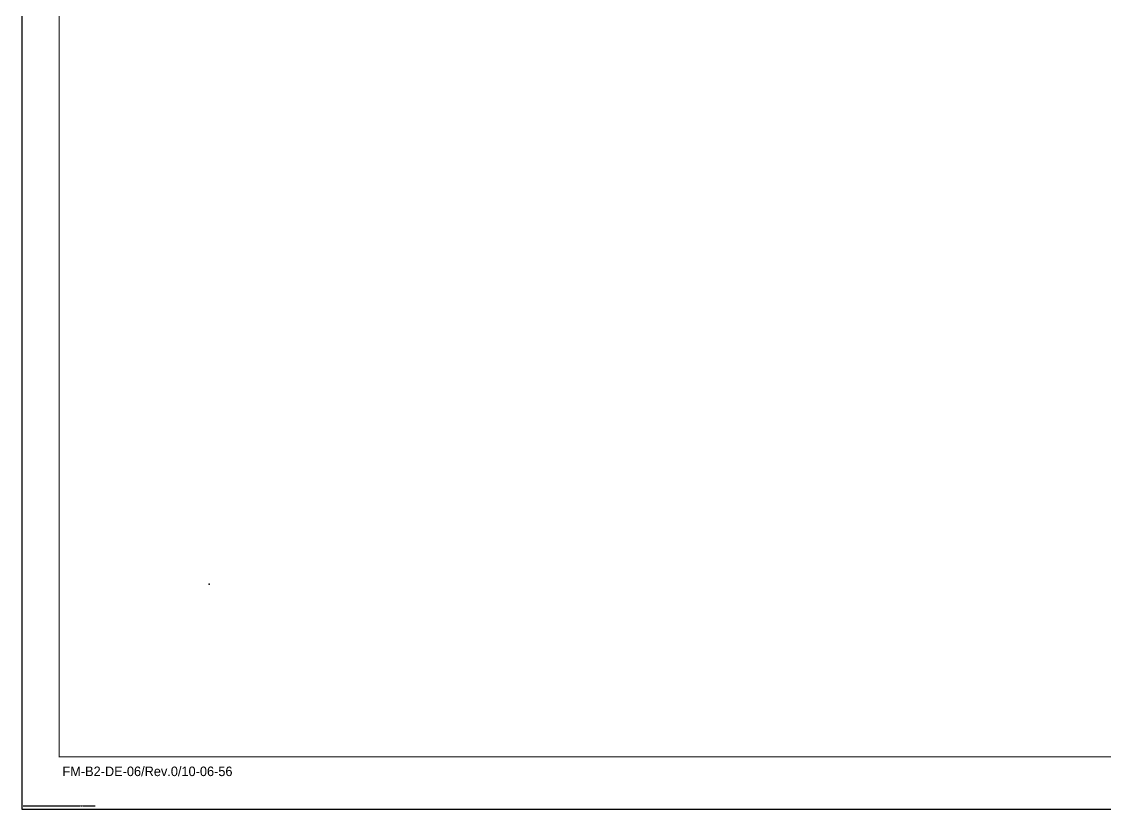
# Model space of a CAD drawing. Header units: millimetres. Extents: x -244126 to 368105, y -173968 to 259060.
# Drawn here: x 67507 to 71120, y 60626 to 63251 of the extents above; entities that cross this region are included whole.
import ezdxf
from ezdxf.enums import TextEntityAlignment as Align

# ---------------------------------------------------------------- set-up
doc = ezdxf.new("R2010")
doc.units = ezdxf.units.MM
doc.header["$MEASUREMENT"] = 0
for name, pattern in [('005_GG_TA_LINE', [13.75, 5, -1.25, 1.25, -1.25, 5]), ('TA_G_001.00_GG_TA_L_INE', [2.95, 1.1, -0.25, 0.25, -0.25, 1.1]), ('TA_HL_003.00000', [19.5, 10.65, -8.85])]:
    doc.linetypes.add(name, pattern=pattern)
for name, color, linetype in [('000 - H A T C H', 8, 'Continuous'), ('000 - L I N E 0.1', 1, 'Continuous'), ('000 - T E X T', 4, 'Continuous'), ('000 - TITLEBLOCK', 4, 'Continuous')]:
    doc.layers.add(name, color=color, linetype=linetype)
doc.styles.add('century gothic111111', font='CordiaUPC.ttf')
doc.styles.add('Cetury Gothic', font='GOTHIC.TTF')
doc.styles.add('TA', font='Cordia New.ttf', dxfattribs={"height": 4.5})

# ---------------------------------------------------------------- blocks, each defined once
blk = doc.blocks.new('A$Cfd196da9')
at = {"color": 0, "linetype": 'ByBlock', "const_width": 0.1}
blk.add_lwpolyline([(-143.5, -98), (96.5, -98), (96.5, 99), (-143.5, 99)], close=True, dxfattribs=at)
blk = doc.blocks.new('*U1681')
at = {"linetype": '005_GG_TA_LINE'}
blk.add_point((625, 750), dxfattribs=at)
at = {"layer": '000 - L I N E 0.1', "color": 21, "linetype": 'Continuous'}
blk.add_lwpolyline([(0, 178), (0, 0), (178, 0)], dxfattribs=at)
at = {"layer": '000 - TITLEBLOCK', "color": 250}
blk.add_lwpolyline([(0, 0), (7425, 0), (7425, 5250), (0, 5250)], close=True, dxfattribs=at)
at = {"layer": 'Defpoints', "color": 250, "linetype": 'TA_G_001.00_GG_TA_L_INE'}
blk.add_line((5, 12), (245, 12), dxfattribs=at)
at = {"layer": '000 - T E X T', "color": 3, "xscale": 25, "yscale": 25, "zscale": 25}
blk.add_blockref('A$Cfd196da9', (3712.5, 2625), dxfattribs=at)
at = {"color": 4, "style": 'TA'}
blk.add_attdef('PAPER_SIZE', text='', height=31.3, dxfattribs=at).set_placement((7107.5, 124.7), align=Align.MIDDLE_RIGHT)
blk.add_attdef('SCALE_SIZE', text='', height=31.3, dxfattribs=at).set_placement((7168.9, 125.3), align=Align.MIDDLE_LEFT)
at = {"layer": '000 - H A T C H', "color": 4, "insert": (135.9, 142.5), "char_height": 31.784, "attachment_point": 1, "style": 'century gothic111111'}
blk.add_mtext('FM-B2-DE-06/Rev.0/10-06-56', dxfattribs=at)
at = {"layer": '000 - T E X T', "color": 250, "style": 'TA'}
for tag, height, p in [('SUPERLINK', 25, (215.8, 5197.1)), ('NAMEFILE', 25, (215.8, 5147.1)), ('SC', 500, (42, 4690.1))]:
    blk.add_attdef(tag, text='', height=height, dxfattribs=at).set_placement(p, align=Align.MIDDLE_LEFT)
at = {"layer": '000 - T E X T', "color": 4, "style": 'TA'}
for tag, height, p in [('PRELIM_NAME_JOB_1', 25, (6558.3, 4127.4)), ('PRELIM_NAME_JOB_2', 25, (6558.3, 4072.8)), ('PRELIM_NAME_PROJECT_1', 37.5, (6185.1, 3866.4)), ('PRELIM_NAME_PROJECT_2', 37.5, (6185.1, 3773.9)), ('PRELIM_NAME_PROJECT_3', 37.5, (6185.1, 3681.4)), ('PRELIM_NAME_TITLE_3', 30, (6193.8, 924.9)), ('DRAWING_NO1', 30, (6182.6, 411.4)), ('DRAWING_NO2', 30, (6182.6, 311.4)), ('PRELIM_NAME_TITLE_1', 1.2, (247.8, 43.7)), ('PRELIM_NAME_TITLE_2', 1.2, (247.8, 40.3))]:
    blk.add_attdef(tag, text='', height=height, dxfattribs=at).set_placement(p, align=Align.MIDDLE_LEFT)
at = {"layer": '000 - T E X T', "color": 4, "style": 'Cetury Gothic'}
for tag, p in [('SHEET_NO.', (7019.7, 425)), ('TOTAL_SHEET_NO.', (7012.1, 220.5))]:
    blk.add_attdef(tag, text='', height=45, dxfattribs=at).set_placement(p, align=Align.CENTER)
at = {"layer": '000 - T E X T', "color": 4, "style": 'TA'}
blk.add_attdef('NAME_REMARK', (691.1, 216.3), '', height=50, dxfattribs=at)

msp = doc.modelspace()

# ---------------------------------------------------------------- block references
at = {"color": 2, "linetype": 'TA_HL_003.00000'}
msp.add_blockref('*U1681', (67507.49949, 60625.84316), dxfattribs=at)

doc.saveas('drawing.dxf')
